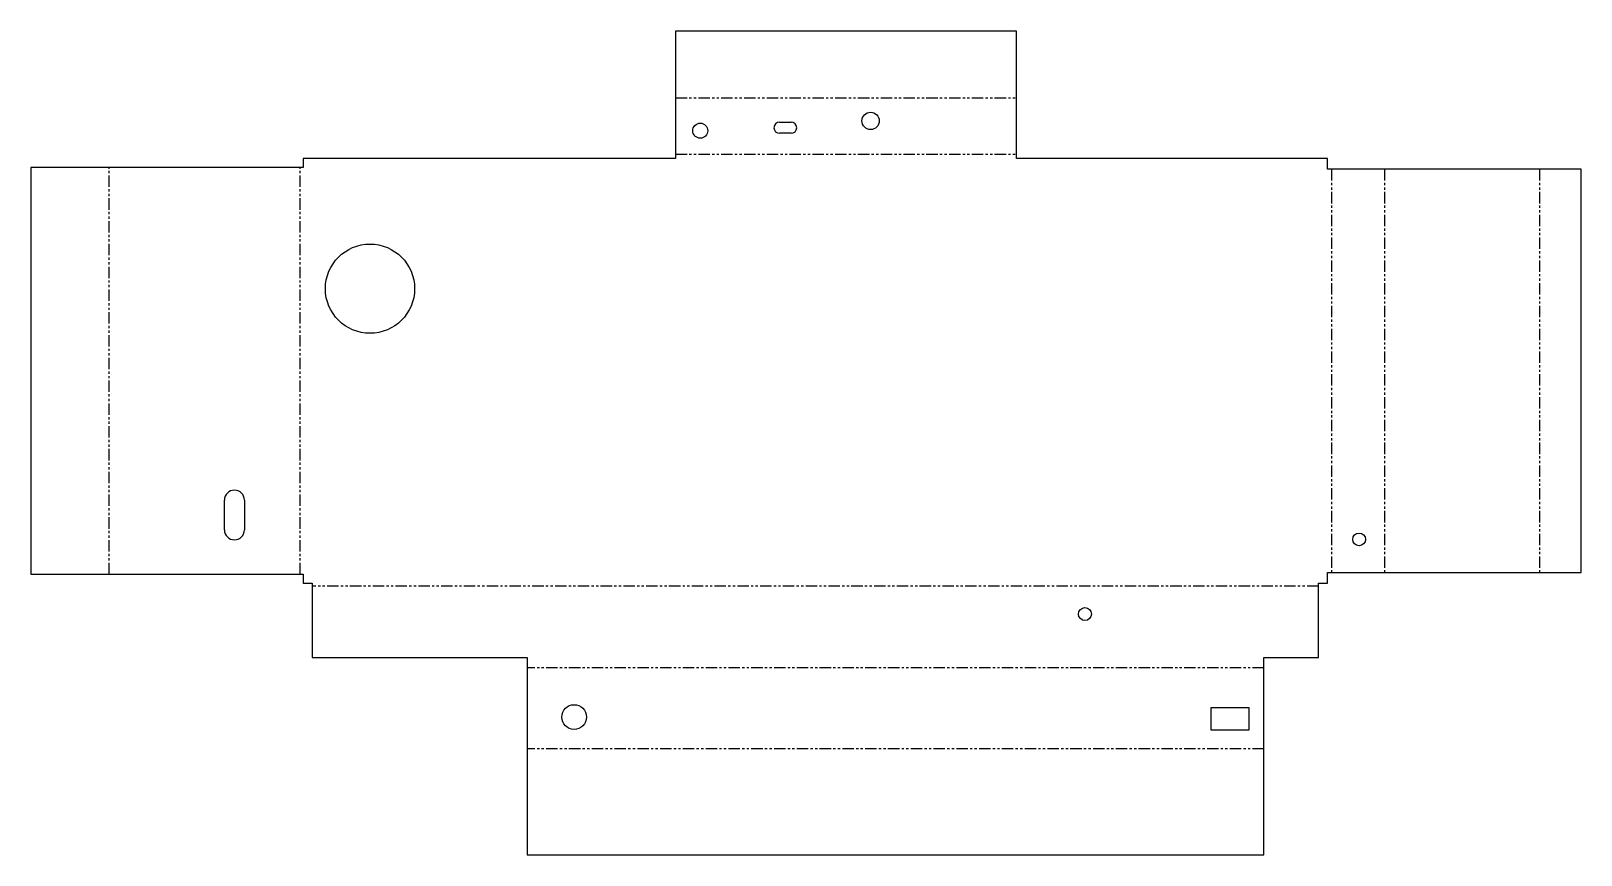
# Model space of a CAD drawing. Header units: millimetres. Extents: x -76 to 356, y -76 to 154.
import ezdxf

# ---------------------------------------------------------------- set-up
doc = ezdxf.new("R2010")
doc.units = ezdxf.units.MM
doc.linetypes.add('PHANTOM', pattern=[6.35, 3.175, -0.635, 0.635, -0.635, 0.635, -0.635])
doc.layers.add('BEND', color=7, linetype='Continuous')
doc.layers.add('CUT', color=7, linetype='Continuous')

msp = doc.modelspace()

# ---------------------------------------------------------------- linework, layer by layer
at = {"layer": 'BEND', "color": 4, "linetype": 'PHANTOM'}
for p, q in [((103.83, 135.26), (198.84, 135.26)), ((103.83, 119.57), (198.84, 119.57)), ((-54.05, 2.5), (-54.05, 115.89)), ((-0.79, 2.5), (-0.79, 115.89)), ((286.63, 115.39), (286.63, 3)), ((301.39, 115.39), (301.39, 3)), ((344.54, 115.39), (344.54, 3)), ((282.95, -0.79), (2.5, -0.79)), ((267.78, -23.6), (62.47, -23.6)), ((267.78, -46.17), (62.47, -46.17))]:
    msp.add_line(p, q, dxfattribs=at)
at = {"layer": 'CUT'}
for p, q in [((198.84, 153.9), (103.83, 153.9)), ((103.83, 153.9), (103.83, 118.39)), ((198.84, 118.39), (198.84, 153.9)), ((132.79, 128.51), (136.01, 128.51)), ((136.01, 125.39), (132.79, 125.39)), ((103.83, 118.39), (0, 118.39)), ((0, 118.39), (0, 115.89)), ((285.45, 118.39), (198.84, 118.39)), ((285.45, 115.39), (285.45, 118.39)), ((0, 115.89), (-75.82, 115.89)), ((-75.82, 115.89), (-75.82, 2.5)), ((356.13, 115.39), (285.45, 115.39)), ((356.13, 3), (356.13, 115.39)), ((-21.92, 14.9), (-21.92, 23.14)), ((-16.34, 23.14), (-16.34, 14.9)), ((-75.82, 2.5), (0, 2.5)), ((0, 2.5), (0, 0)), ((0, 0), (2.5, 0)), ((2.5, 0), (2.5, -20.65)), ((282.95, -20.65), (282.95, 0)), ((282.95, 0), (285.45, 0)), ((285.45, 0), (285.45, 3)), ((285.45, 3), (356.13, 3)), ((2.5, -20.65), (62.47, -20.65)), ((62.47, -20.65), (62.47, -75.73)), ((267.78, -75.73), (267.78, -20.65)), ((267.78, -20.65), (282.95, -20.65)), ((253.03, -40.96), (253.03, -34.64)), ((253.03, -34.64), (263.57, -34.64)), ((263.57, -34.64), (263.57, -40.96)), ((263.57, -40.96), (253.03, -40.96)), ((62.47, -75.73), (267.78, -75.73))]:
    msp.add_line(p, q, dxfattribs=at)
for centre, radius in [((158.16, 128.86), 2.41), ((110.69, 126.12), 2.1), ((18.65, 82.09), 12.43), ((294.3, 12.22), 1.78), ((217.9, -8.58), 1.82), ((75.53, -37.28), 3.44)]:
    msp.add_circle(centre, radius, dxfattribs=at)
for centre, radius, start, end in [((132.79, 126.95), 1.56, 90, -90), ((136.01, 126.95), 1.56, -90, 90), ((-19.13, 23.14), 2.79, 0, 180), ((-19.13, 14.9), 2.79, 180, 0)]:
    msp.add_arc(centre, radius, start, end, dxfattribs=at)

doc.saveas('drawing.dxf')
